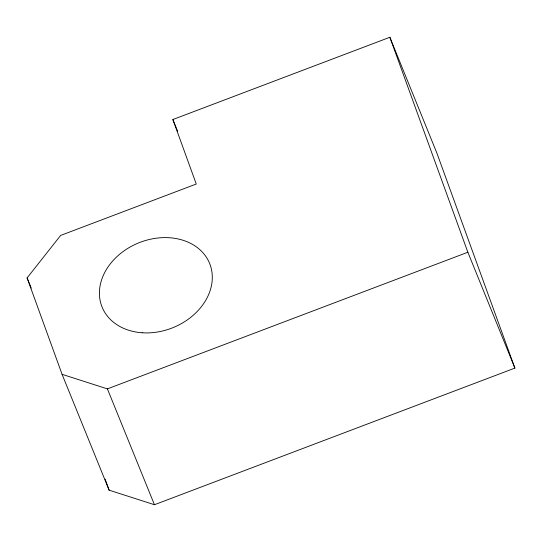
<?xml version="1.0" encoding="UTF-8"?>
<svg xmlns="http://www.w3.org/2000/svg" width="542" height="542" viewBox="0 0 542 542"><rect width="100%" height="100%" fill="white"/><g stroke="black" fill="none" stroke-linecap="round" stroke-linejoin="round"><path stroke-width="0.81" d="M27.1 277.917L60.643 235.431L196.265 184.023L172.864 119.531L389.861 37.269L436.899 153.122L514.9 368.093L154.45 504.731L109.125 490.171L62.079 374.326L27.1 277.917L31.233 288.093M62.079 374.326L107.404 388.878L467.861 252.24L514.9 368.093M172.864 119.531L177.634 131.272M107.404 388.878L154.45 504.731M389.861 37.269L467.861 252.24M105.107 479.108L109.125 490.171M142.241 332.774A58.028 45.724 -22.1 0 0 210.106 264.692A58.028 45.724 -22.1 0 0 115.222 258.304A58.028 45.724 -22.1 0 0 142.241 332.774"/></g></svg>
